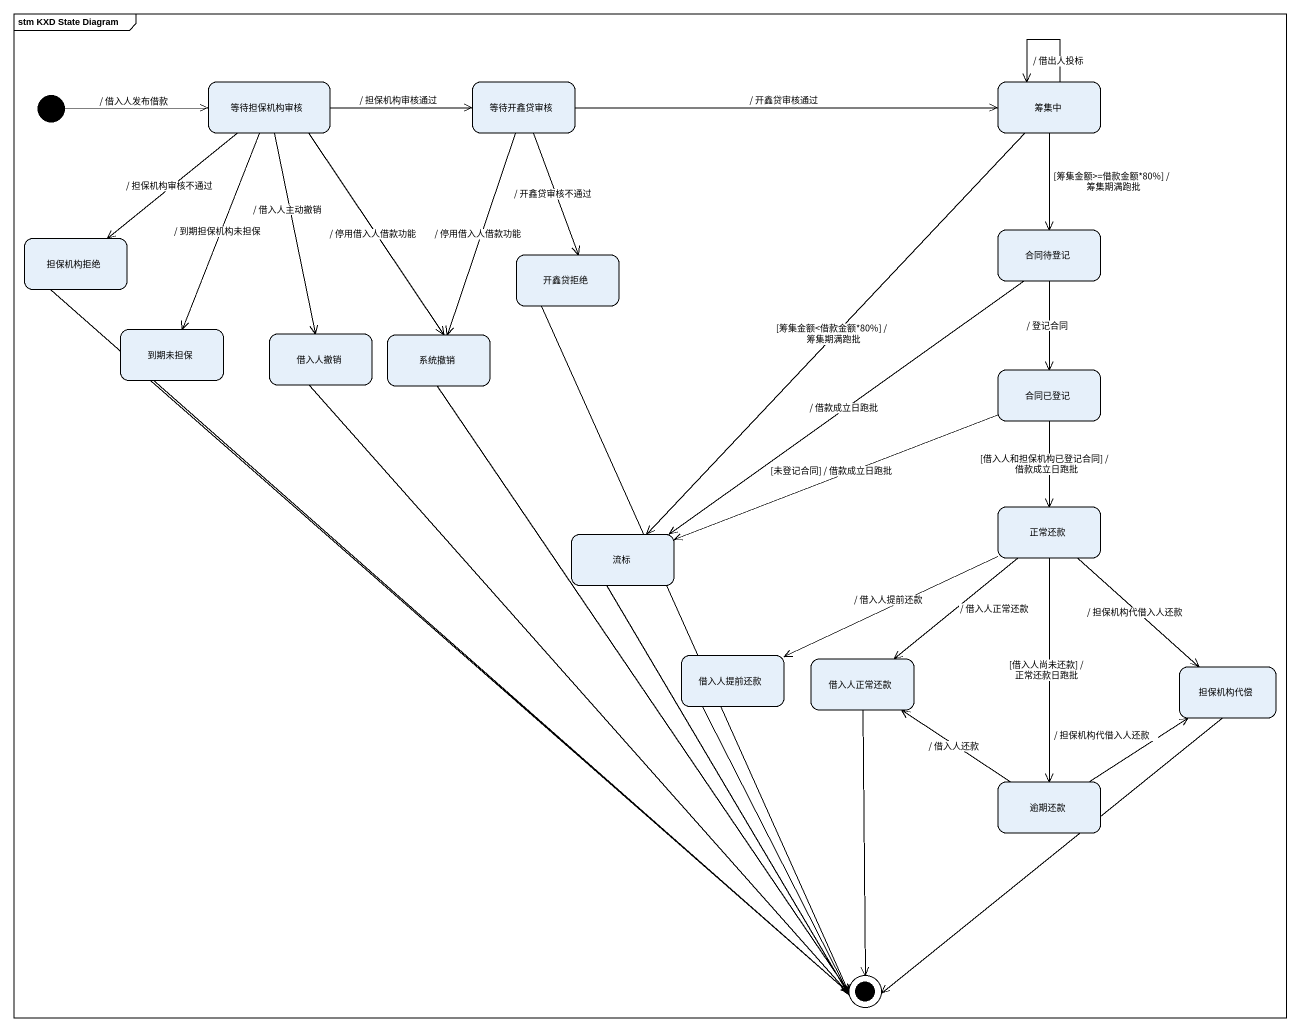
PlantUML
@startuml
mainframe stm KXD State Diagram
hide empty description
state 等待担保机构审核
state 等待开鑫贷审核
state 筹集中
state 合同待登记
state 担保机构拒绝
state 开鑫贷拒绝
state 到期未担保
state 借入人撤销
state 系统撤销
state 合同已登记
state 流标
state 正常还款
state 借入人提前还款
state 借入人正常还款
state 担保机构代偿
state 逾期还款
[*] -right-> 等待担保机构审核 : / 借入人发布借款
等待担保机构审核 -right-> 等待开鑫贷审核 : / 担保机构审核通过
等待担保机构审核 --> 担保机构拒绝 : / 担保机构审核不通过
等待担保机构审核 --> 到期未担保 : / 到期担保机构未担保
等待担保机构审核 --> 借入人撤销 : / 借入人主动撤销
等待担保机构审核 --> 系统撤销 : / 停用借入人借款功能
等待开鑫贷审核 -right-> 筹集中 : / 开鑫贷审核通过
等待开鑫贷审核 --> 开鑫贷拒绝 : / 开鑫贷审核不通过
等待开鑫贷审核 --> 系统撤销 : / 停用借入人借款功能
筹集中 --> 筹集中 : / 借出人投标
筹集中 --> 合同待登记 : [筹集金额>=借款金额*80%] / 筹集期满跑批
筹集中 --> 流标 : [筹集金额<借款金额*80%] / 筹集期满跑批
合同待登记 --> 合同已登记 : / 登记合同
合同待登记 --> 流标 : / 借款成立日跑批
合同已登记 -left-> 流标 : [未登记合同] / 借款成立日跑批
合同已登记 --> 正常还款 : [借入人和担保机构已登记合同] / 借款成立日跑批
正常还款 -left-> 借入人提前还款 : / 借入人提前还款
正常还款 --> 借入人正常还款 : / 借入人正常还款
正常还款 --> 担保机构代偿 : / 担保机构代借入人还款
正常还款 --> 逾期还款 : [借入人尚未还款] / 正常还款日跑批
逾期还款 -up-> 借入人正常还款 : / 借入人还款
逾期还款 -up-> 担保机构代偿 : / 担保机构代借入人还款
担保机构拒绝 --> [*]
开鑫贷拒绝 --> [*]
到期未担保 --> [*]
借入人撤销 --> [*]
系统撤销 --> [*]
流标 --> [*]
借入人提前还款 --> [*]
借入人正常还款 --> [*]
担保机构代偿 --> [*]
@enduml
